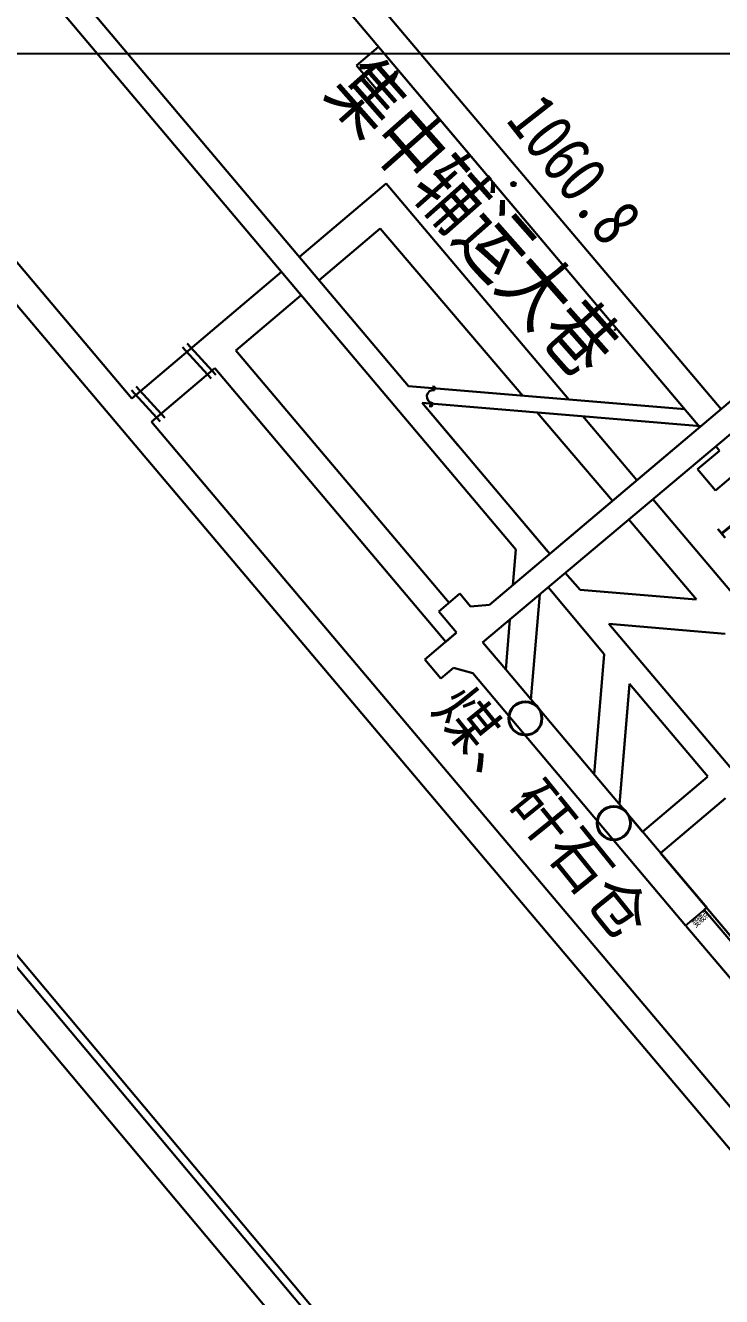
# Model space of a CAD drawing. Header units: millimetres. Extents: x 37412591 to 74834139, y 4258245 to 8527567.
# Drawn here: x 37414872.3 to 37414998.1, y 4260275.7 to 4260505.2 of the extents above; entities that cross this region are included whole.
import ezdxf
from ezdxf.enums import TextEntityAlignment as Align

# ---------------------------------------------------------------- set-up
doc = ezdxf.new("R2010")
doc.units = ezdxf.units.MM
doc.linetypes.add('2X0_5', pattern=[2.5, 2, -0.5])
for name, color, linetype in [('6号煤底板等高线', 7, 'Continuous'), ('JMD', 6, 'Continuous'), ('TK', 7, 'Continuous'), ('ZDH', 1, 'Continuous'), ('文字', 7, 'Continuous'), ('钻孔', 7, 'Continuous')]:
    doc.layers.add(name, color=color, linetype=linetype)
doc.layers.add('保安煤柱线', color=1, linetype='线圈线（保安煤柱线） ----0-----0----0-----0----0-----0--', lineweight=30)
doc.styles.add('HZ', font='', dxfattribs={"width": 0.8, "height": 1})
doc.styles.add('HZ8', font='', dxfattribs={"width": 0.8})
doc.styles.add('宋体', font='SimSun.ttf', dxfattribs={"height": 2})
doc.styles.add('标准', font='SimSun.ttf', dxfattribs={"width": 0.667})
doc.styles.get('HZ').set_extended_font_data('FangSong_GB2312')
doc.styles.get('HZ8').set_extended_font_data('FangSong_GB2312')
doc.linetypes.add('447', pattern='A,8,-1,[148,AAA.SHX,S=1,R=0,X=0,Y=0],-1', length=10)
doc.linetypes.add('FENCELINE1', pattern='A,6.35,-2.54,[133,ltypeshp.shx,S=2.54,R=0,X=-2.54,Y=0],-2.54,25.4', length=36.83)
doc.linetypes.add('线圈线（保安煤柱线） ----0-----0----0-----0----0-----0--', pattern='A,14.5,-2,[133,ltypeshp.shx,S=0.5,R=0,X=0,Y=0],-3,25.4', length=44.9)

# ---------------------------------------------------------------- blocks, each defined once
blk = doc.blocks.new('A$C0C37771A')
at = {"layer": 'JMD', "color": 1, "linetype": 'Continuous', "lineweight": 30}
for p, q in [((4.14, 4.68, -1.2), (3.39, 3.93, -1.2)), ((3.7, 4.24, -1.2), (4.25, 3.69, -1.2)), ((4.14, 4.68, -1.2), (4.69, 4.13, -1.2)), ((0.68, 1.22, -1.2), (0, 0.55, -1.2)), ((0, 0.55, -1.2), (0.54, 0, -1.2)), ((0.37, 0.91, -1.2), (0.91, 0.37, -1.2))]:
    blk.add_line(p, q, dxfattribs=at)
blk.add_arc((2.04, 2.58, -1.2), 1.92, 224.8776, 44.8776, dxfattribs=at)

msp = doc.modelspace()

# ---------------------------------------------------------------- hatches: boundary and pattern name
at = {"linetype": '447', "ltscale": 0.5}
h = msp.add_hatch(color=0, dxfattribs=at)
h.dxf.hatch_style = 1
h.paths.add_polyline_path([(37414960.08, 4260476.51, 1), (37414960.88, 4260476.51, 1)])

# ---------------------------------------------------------------- linework, layer by layer
at = {"color": 252, "lineweight": 30, "ltscale": 0.005}
for p, q in [((37414891.56, 4260437.82, 4910.12), (37414728.26, 4260631.11, 4910.12)), ((37415188.43, 4260078.68, 4910.12), (37414723.11, 4260629.46, 4910.12)), ((37415009.49, 4260298.23, 4910.12), (37414895.11, 4260433.62, 4910.12))]:
    msp.add_line(p, q, dxfattribs=at)
at = {"color": 0, "lineweight": 30, "ltscale": 5}
for p, q in [((37414630.75, 4260613.25, -1258.73), (37415177.48, 4259962.06, 4910.12)), ((37414711.89, 4260524.38, 4910.12), (37415201.88, 4259940.77, 4910.12)), ((37415042.57, 4260352.28, 4910.13), (37414985.66, 4260419.64, 4892.12)), ((37414993.51, 4260401.51, 4895.98), (37414981.3, 4260415.97, 4892.11)), ((37414960.91, 4260410.58, 4910.12), (37414960.37, 4260404.13, 4910.12)), ((37414976.88, 4260391.68, 4910.12), (37414966.76, 4260403.75, 4908.95)), ((37414993.5, 4260401.5, 4896.89), (37414972.52, 4260403.27, 4904.32)), ((37414965.25, 4260402.47, 4910.12), (37414963.64, 4260383.41, 4910.12)), ((37414959.85, 4260397.93, 4910.12), (37414959.08, 4260388.81, 4910.12)), ((37414998.72, 4260395.35, 4897.63), (37414977.69, 4260397.11, 4902.32)), ((37415026.83, 4260338.99, 4910.12), (37414977.72, 4260397.11, 4910.12)), ((37414976.88, 4260391.68, 4910.12), (37414975.05, 4260369.91, 4910.12)), ((37414981.45, 4260386.28, 4910.12), (37414979.62, 4260364.58, 4910.12)), ((37414995.56, 4260369.58, 4910.12), (37414981.45, 4260386.28, 4910.12)), ((37414995.55, 4260369.5, 4910.12), (37414983.79, 4260359.56, 4910.12)), ((37414998.78, 4260365.68, 4910.12), (37414987.01, 4260355.74, 4910.12)), ((37414987.01, 4260355.74, 4910.12), (37415011.82, 4260326.38, 4910.12))]:
    msp.add_line(p, q, dxfattribs=at)
at = {"color": 4, "lineweight": 30}
for p, q in [((37414932.14, 4260497.94, 4909.24), (37414936.11, 4260501.3, 4909.24)), ((37414932.14, 4260497.94, 4909.24), (37414935.69, 4260493.74, 4909.24)), ((37414935.69, 4260493.74, 4909.24), (37414939.66, 4260497.1, 4909.24))]:
    msp.add_line(p, q, dxfattribs=at)
at = {"color": 4}
msp.add_line((37414932.14, 4260497.94, 4909.24), (37414936.11, 4260501.3, 4909.24), dxfattribs=at)
at = {"color": 4, "lineweight": -2}
msp.add_line((37414932.14, 4260497.94, 4909.24), (37414935.69, 4260493.74, 4909.24), dxfattribs=at)
at = {"lineweight": 30}
for p, q in [((37414937.5, 4260476.64, 4873.17), (37414921.81, 4260463.38, 4897.85)), ((37414936.41, 4260468.52, 4881.48), (37414925.36, 4260459.18, 4898.59)), ((37414918.6, 4260460.67, 4902.89), (37414891.56, 4260437.82, 4945.4)), ((37414922.15, 4260456.47, 4903.55), (37414910.34, 4260446.49, 4921.82)), ((37414910.34, 4260446.49, 4908.67), (37414948.84, 4260400.93, 4908.68)), ((37414906.52, 4260443.27, 4927.73), (37414895.11, 4260433.62, 4945.4)), ((37414906.52, 4260443.27, 4911.87), (37414948.24, 4260393.89, 4910.12)), ((37414972.52, 4260403.27, 4904.32), (37414969.84, 4260406.33, 4909.02))]:
    msp.add_line(p, q, dxfattribs=at)
at = {"color": 0, "linetype": 'Continuous', "lineweight": 30}
for p, q in [((37414970.47, 4260437.62, 4885.79), (37414937.5, 4260476.64, 4875.83)), ((37414962.17, 4260438.32, 4886.35), (37414936.41, 4260468.52, 4878.47)), ((37414941.51, 4260440.06, 4910.12), (37414991.4, 4260435.86, 5674.21)), ((37414943.99, 4260437.04, 925.93), (37414994.33, 4260432.8, 4024.66)), ((37414978.36, 4260419.33, 4891.3), (37414964.75, 4260435.29, 4887.14)), ((37414982.78, 4260423.05, 4889.5), (37414973.02, 4260434.6, 4886.56))]:
    msp.add_line(p, q, dxfattribs=at)
at = {"linetype": '2X0_5', "ltscale": 5}
msp.add_line((37414943.99, 4260437.04, 4910.12), (37414967.04, 4260409.76, 4910.12), dxfattribs=at)
at = {"color": 0, "ltscale": 5}
msp.add_line((37414954.93, 4260393.8, 4913.94), (37414959.11, 4260388.86, 4913.15), dxfattribs=at)
at = {"ltscale": 5}
for p, q in [((37414976.88, 4260391.68, 4910.12), (37414975.05, 4260369.91, 4910.12)), ((37414976.88, 4260391.61, 4910.12), (37414975.05, 4260369.91, 4910.12)), ((37414981.44, 4260386.2, 4910.12), (37414979.61, 4260364.5, 4910.12)), ((37414981.45, 4260386.28, 4910.12), (37414979.62, 4260364.58, 4910.12)), ((37414979.61, 4260364.5, 4910.12), (37414983.79, 4260359.56, 4910.12)), ((37414987.01, 4260355.74, 4910.12), (37415011.82, 4260326.38, 4910.12))]:
    msp.add_line(p, q, dxfattribs=at)
at = {"color": 4, "ltscale": 5}
msp.add_line((37414969.76, 4260376.25, 4910.12), (37414977.84, 4260366.68, 4910.12), dxfattribs=at)
at = {"lineweight": 30, "ltscale": 0.005}
msp.add_line((37414979.61, 4260364.5, 4910.12), (37414983.79, 4260359.56, 4910.12), dxfattribs=at)
msp.add_line((37414994.93, 4260345.52, 4910.12), (37414991.57, 4260342.68, 4910.12))
at = {"color": 1, "ltscale": 5}
msp.add_line((37414994.93, 4260345.52, 4906.39), (37415050.61, 4260279.62, 4891.86), dxfattribs=at)
at = {"color": 0, "linetype": '447', "ltscale": 0.5}
msp.add_circle((37414960.48, 4260476.51, 2453.18), 0.398, dxfattribs=at)
at = {"color": 4, "linetype": 'Continuous', "lineweight": 40}
for centre in [(37414962.63, 4260380.07, 2453.01), (37414978.59, 4260361.17, 2451.66)]:
    msp.add_circle(centre, 3, dxfattribs=at)
at = {"color": 0, "ltscale": 5}
msp.add_point((37414960.48, 4260476.51, 2451.18), dxfattribs=at)
at = {"color": 1}
msp.add_point((37414960.48, 4260476.51, 2453.18), dxfattribs=at)
at = {"linetype": 'Continuous'}
msp.add_point((37414978.81, 4260450.19, 6133.79), dxfattribs=at)
msp.add_point((37414978.81, 4260450.19, 6133.79))
at = {"layer": '6号煤底板等高线', "color": 1, "lineweight": 30}
for p, q in [((37414900.72, 4260447.08), (37414905.9, 4260441.4)), ((37414901.54, 4260447.75), (37414906.72, 4260442.07)), ((37414892.32, 4260439.99), (37414897.51, 4260434.31)), ((37414891.5, 4260439.32), (37414896.69, 4260433.64))]:
    msp.add_line(p, q, dxfattribs=at)
at = {"layer": 'JMD', "color": 30, "linetype": 'Continuous', "lineweight": 30}
for p, q in [((37414545.73, 4260908.53, 4910.12), (37414941.51, 4260440.06, 4910.12)), ((37414542.52, 4260905.82, 4910.12), (37414960.91, 4260410.58, 4910.12)), ((37414994.12, 4260432.63, 4910.12), (37414816.54, 4260642.82, 4910.12)), ((37414923.78, 4260523.64, 4910.12), (37414998, 4260435.91, 4910.12)), ((37414939.66, 4260497.1, 4909.24), (37414994.12, 4260432.63, 4909.24)), ((37414956.14, 4260400.56, 4910.12), (37415015.01, 4260450.27, 4910.12)), ((37414954.89, 4260393.77, 4908.68), (37415017.86, 4260446.72, 4910.12)), ((37414943.99, 4260437.04, 4910.12), (37414967.04, 4260409.76, 4910.12)), ((37414996.92, 4260435.01, 4908.59), (37414984.55, 4260424.56, 4908.59)), ((37414993.73, 4260425.03, 4909.24), (37414997.71, 4260428.39, 4909.24)), ((37414997.7, 4260428.39, 4910.12), (37414997.02, 4260429.19, 4910.12)), ((37414997.03, 4260429.2, 4909.24), (37414997.71, 4260428.39, 4909.24)), ((37414984.55, 4260424.56, 4908.59), (37414956.15, 4260400.57, 4908.59)), ((37414993.73, 4260425.03, 4909.24), (37414996.96, 4260421.21, 4909.24)), ((37414996.96, 4260421.21, 4909.24), (37415000.93, 4260424.57, 4909.24)), ((37414946.97, 4260399.35, 4908.59), (37414950.79, 4260402.58, 4908.59)), ((37414950.79, 4260402.58, 4908.59), (37414952.72, 4260400.29, 4908.59)), ((37414946.97, 4260399.35, 4908.59), (37414950.19, 4260395.54, 4908.59)), ((37414952.72, 4260400.29, 4908.59), (37414956.15, 4260400.57, 4908.59)), ((37414950.19, 4260395.54, 4908.59), (37414944.48, 4260390.68, 4908.59)), ((37414948.24, 4260393.89, 4910.12), (37414950.03, 4260395.4, 4910.12)), ((37414954.94, 4260393.78, 4908.59), (37414959.11, 4260388.86, 4909.02)), ((37414944.48, 4260390.68, 4908.59), (37414947.38, 4260387.24, 4908.59)), ((37414949.67, 4260389.19, 4908.59), (37414947.38, 4260387.24, 4908.59)), ((37414953.12, 4260388.2, 4908.59), (37414949.67, 4260389.19, 4908.59)), ((37414953.12, 4260388.2, 4908.59), (37414965.94, 4260373.02, 4912.24)), ((37414959.11, 4260388.86, 4913.15), (37414969.76, 4260376.25, 4910.12)), ((37414969.76, 4260376.25, 4910.12), (37414977.84, 4260366.68, 4910.12)), ((37414965.94, 4260373.02, 4912.24), (37414974.02, 4260363.46, 4910.15)), ((37414977.84, 4260366.68, 4910.12), (37414995.39, 4260345.91, 4910.12)), ((37414974.02, 4260363.46, 4909.28), (37414991.57, 4260342.68, 4910.12)), ((37414995.39, 4260345.91, 4905.38), (37414994.93, 4260345.52, 4910.12)), ((37414994.93, 4260345.52, 4910.12), (37415012.92, 4260324.23, 4910.12)), ((37414991.61, 4260342.64, 4910.12), (37415009.56, 4260321.39, 4910.12))]:
    msp.add_line(p, q, dxfattribs=at)
at = {"layer": 'ZDH', "color": 0, "lineweight": -3}
msp.add_point((37414960.35, 4260476.81, 2462.17), dxfattribs=at)
at = {"layer": '保安煤柱线', "color": 1, "linetype": 'FENCELINE1', "lineweight": 30, "ltscale": 2, "elevation": 4910.12}
msp.add_lwpolyline([(37415177.09, 4259972.42), (37414629.98, 4260624.24), (37414582.57, 4260611.45), (37414500, 4260607.63), (37414448.71, 4260625.73), (37414373.52, 4260664.61), (37414326.8, 4260701.57), (37414259.61, 4260778.76), (37413935.59, 4261162.93)], dxfattribs=at)
at = {"layer": '钻孔'}
msp.add_line((37416981.26, 4260500, 4910.12), (37412646.51, 4260500, 4910.12), dxfattribs=at)

# ---------------------------------------------------------------- block references
at = {"layer": 'TK', "color": 4, "ltscale": 0.8, "xscale": 0.6193152045418655, "yscale": 0.6193152045418655, "zscale": 0.6193152045418655, "rotation": 216.2826630884629}
msp.add_blockref('A$C0C37771A', (37414946.1, 4260440.2, 4910.86), dxfattribs=at)

# ---------------------------------------------------------------- texts
at = {"style": 'HZ', "width": 0.8}
msp.add_text('1060.8', height=9, rotation=308.0717, dxfattribs=at).set_placement((37414971.5, 4260479.18, 2456.53), align=Align.MIDDLE)
at = {"style": '宋体'}
msp.add_text('1', height=4, rotation=309.1553, dxfattribs=at).set_placement((37414999.41, 4260414.63, 4652.6), align=Align.MIDDLE)
at = {"color": 0, "insert": (37414951.75, 4260386.68, 1074.4), "char_height": 8, "width": 119.4882, "attachment_point": 1, "rotation": 308.9295, "style": '宋体'}
msp.add_mtext('煤、矸石仓', dxfattribs=at)
at = {"color": 3, "ltscale": 5, "insert": (37414992.56, 4260343.15, 4910.12), "char_height": 1.2, "width": 6.6987, "attachment_point": 1, "rotation": 41.113, "style": 'HZ8'}
msp.add_mtext('{\\T0.75;变坡点}', dxfattribs=at)
at = {"layer": '文字', "lineweight": 5, "style": '标准', "width": 0.78}
msp.add_text('集中辅运大巷', height=10.886, rotation=311.487, dxfattribs=at).set_placement((37414976.39, 4260444.52, 4910.11), align=Align.MIDDLE_RIGHT)

doc.saveas('drawing.dxf')
